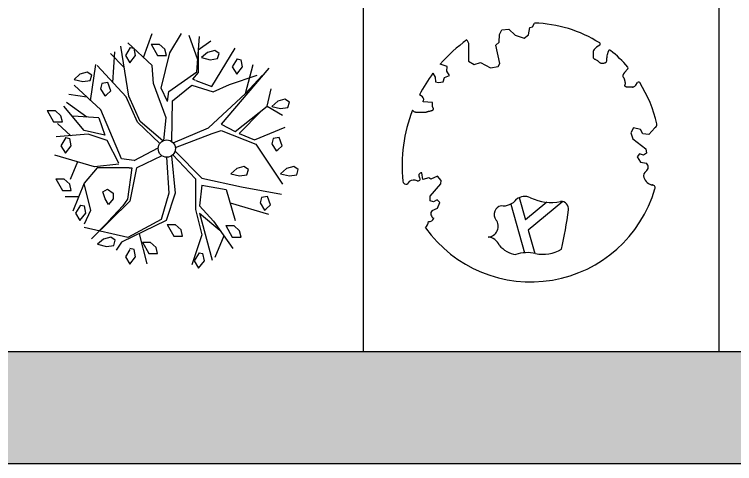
# Model space of a CAD drawing. Header units: inches. Extents: x 7658 to 73799, y 48 to 40262.
# Drawn here: x 44897 to 49045, y 48 to 2634 of the extents above; entities that cross this region are included whole.
import ezdxf

# ---------------------------------------------------------------- set-up
doc = ezdxf.new("R2010")
doc.units = ezdxf.units.IN
doc.layers.add('www.cad-blocks.net', color=7, linetype='Continuous')

# ---------------------------------------------------------------- blocks, each defined once
blk = doc.blocks.new('A$C516926BB')
for p, q in [((35.5196, 38.5194), (35.5196, 0)), ((37.5671, 38.5194), (37.5671, 0)), ((0, 0), (62.4121, 0))]:
    blk.add_line(p, q)
blk = doc.blocks.new('A$C18445FD5')
at = {"linetype": 'Continuous'}
for p, q in [((0.5558, 1.2129), (0.6043, 1.3504)), ((0.7075, 1.2408), (0.7739, 1.3504)), ((0.8673, 1.2005), (0.8181, 1.34)), ((0.8623, 1.1312), (0.8771, 1.3347)), ((0.6043, 1.1677), (0.4642, 1.2982)), ((0.5989, 1.29), (0.636, 1.2243)), ((0.5989, 1.29), (0.6445, 1.29)), ((0.6782, 1.2602), (0.6445, 1.29)), ((0.8697, 1.2564), (0.9434, 1.3086)), ((0.3788, 1.0692), (0.3892, 1.246)), ((0.4704, 0.9909), (0.4247, 1.2783)), ((0.4789, 1.2714), (0.4505, 1.2243)), ((0.4789, 1.2714), (0.5011, 1.2661)), ((0.5095, 1.2243), (0.5011, 1.2661)), ((0.6867, 1.2243), (0.6782, 1.2602)), ((0.871, 1.1274), (0.8722, 1.2557)), ((0.965, 1.2542), (0.9228, 1.2422)), ((0.9482, 1.0452), (1.0831, 1.2661)), ((0.9903, 1.2363), (0.965, 1.2542)), ((0.4399, 1.1597), (0.3638, 1.2352)), ((0.4505, 1.2243), (0.4758, 1.1825)), ((0.4758, 1.1825), (0.5095, 1.2243)), ((0.636, 1.2243), (0.6867, 1.2243)), ((0.6559, 1.0372), (0.7075, 1.2408)), ((0.9228, 1.2422), (0.8891, 1.2124)), ((0.8891, 1.2124), (0.9397, 1.2004)), ((0.9397, 1.2004), (0.9819, 1.2064)), ((0.9819, 1.2064), (0.9903, 1.2363)), ((1.0947, 1.2057), (1.0663, 1.1586)), ((1.0947, 1.2057), (1.1169, 1.2004)), ((0.2504, 0.9642), (0.2799, 1.1729)), ((0.4552, 0.9873), (0.2877, 1.1669)), ((0.6117, 1.0633), (0.6043, 1.1677)), ((1.1253, 1.1586), (1.1169, 1.2004)), ((1.1425, 1.0059), (1.1867, 1.1729)), ((0.2311, 1.1288), (0.189, 1.1168)), ((0.2564, 1.1108), (0.2311, 1.1288)), ((0.7001, 1.0164), (0.8623, 1.1312)), ((0.839, 1.0879), (0.871, 1.1274)), ((1.2766, 1.1521), (1.0024, 0.8285)), ((1.0663, 1.1586), (1.0916, 1.1168)), ((1.0916, 1.1168), (1.1253, 1.1586)), ((0.189, 1.1168), (0.1552, 1.087)), ((0.1552, 1.087), (0.2058, 1.075)), ((0.2058, 1.075), (0.248, 1.081)), ((0.248, 1.081), (0.2564, 1.1108)), ((0.8544, 1.0812), (0.839, 1.0879)), ((0.8554, 1.081), (0.9482, 1.0452)), ((1.0494, 1.0571), (1.2097, 1.1108)), ((1.1425, 1.0059), (1.2383, 1.1103)), ((0.3094, 0.912), (0.1546, 1.0529)), ((0.3155, 1.0631), (0.3071, 1.0332)), ((0.3492, 1.069), (0.3155, 1.0631)), ((0.3661, 1.0213), (0.3492, 1.069)), ((0.6854, 0.865), (0.6117, 1.0633)), ((0.6928, 0.9589), (0.6559, 1.0372)), ((0.7223, 0.9642), (0.8328, 1.0529)), ((0.8328, 1.0529), (0.9566, 1.0153)), ((0.9566, 1.0153), (1.0494, 1.0571)), ((0.2283, 0.985), (0.1251, 1.0007)), ((0.3071, 1.0332), (0.3324, 0.9914)), ((0.3324, 0.9914), (0.3408, 0.9974)), ((0.3408, 0.9974), (0.3661, 1.0213)), ((0.6928, 0.9589), (0.7001, 1.0164)), ((0.9287, 0.8076), (1.1425, 1.0059)), ((1.2678, 0.9328), (1.2899, 1.032)), ((0.5211, 0.84), (0.4552, 0.9873)), ((0.5363, 0.8436), (0.4704, 0.9909)), ((0.7183, 0.729), (0.7223, 0.9642)), ((1.3278, 0.9615), (1.294, 0.9317)), ((1.3699, 0.9735), (1.3278, 0.9615)), ((1.3952, 0.9556), (1.3699, 0.9735)), ((1.3868, 0.9257), (1.3952, 0.9556)), ((0.2136, 0.7919), (0.0956, 0.9328)), ((0.2287, 0.8699), (0.1104, 0.9537)), ((1.0835, 0.7867), (1.2678, 0.9328)), ((1.2678, 0.9328), (1.3562, 0.8807)), ((1.294, 0.9317), (1.3446, 0.9197)), ((1.3446, 0.9197), (1.3868, 0.9257)), ((0, 0.9078), (0.0371, 0.8421)), ((0, 0.9078), (0.0456, 0.9078)), ((0.0793, 0.8779), (0.0456, 0.9078)), ((0.0877, 0.8421), (0.0793, 0.8779)), ((0.2981, 0.8653), (0.1472, 0.8754)), ((0.4274, 0.6301), (0.3094, 0.912)), ((1.1056, 0.7763), (1.2323, 0.9047)), ((0.0371, 0.8421), (0.0877, 0.8421)), ((0.136, 0.7626), (0.0588, 0.8337)), ((0.2981, 0.8653), (0.3315, 0.7658)), ((0.6491, 0.718), (0.5211, 0.84)), ((0.667, 0.7331), (0.5363, 0.8436)), ((0.6726, 0.7355), (0.6854, 0.865)), ((0.3315, 0.7658), (0.2136, 0.7919)), ((0.7262, 0.7219), (0.9287, 0.8076)), ((0.9508, 0.7763), (1.0024, 0.7919)), ((1.0024, 0.8285), (1.0835, 0.7867)), ((1.0024, 0.7919), (1.2014, 0.7136)), ((1.1941, 0.7397), (1.371, 0.8128)), ((0.2357, 0.771), (0.0514, 0.7554)), ((0.1078, 0.7518), (0.0793, 0.7047)), ((0.1078, 0.7518), (0.1299, 0.7465)), ((0.3463, 0.7345), (0.2357, 0.771)), ((0.7384, 0.6957), (0.9508, 0.7763)), ((1.1056, 0.7763), (1.1941, 0.7397)), ((1.3362, 0.7525), (1.3024, 0.7465)), ((1.3531, 0.7047), (1.3362, 0.7525)), ((0.1383, 0.7047), (0.1299, 0.7465)), ((0.4126, 0.604), (0.3463, 0.7345)), ((1.2014, 0.7136), (1.3562, 0.484)), ((1.3024, 0.7465), (1.294, 0.7167)), ((1.294, 0.7167), (1.3193, 0.6749)), ((0.0793, 0.7047), (0.1046, 0.6629)), ((0.1046, 0.6629), (0.1383, 0.7047)), ((0.5011, 0.6197), (0.6398, 0.6929)), ((0.891, 0.5191), (0.7366, 0.674)), ((1.3193, 0.6749), (1.3278, 0.6808)), ((1.3278, 0.6808), (1.3531, 0.7047)), ((0.2726, 0.5831), (0.044, 0.651)), ((0.5011, 0.6197), (0.4274, 0.6301)), ((0.6613, 0.6477), (0.5158, 0.5779)), ((0.6883, 0.6391), (0.7001, 0.4318)), ((0.7167, 0.6474), (0.737, 0.4318)), ((0.7235, 0.6528), (0.8549, 0.5153)), ((0.1756, 0.6119), (0.1325, 0.5101)), ((0.4126, 0.5988), (0.2726, 0.5831)), ((1.1337, 0.5853), (1.0916, 0.5733)), ((1.159, 0.5674), (1.1337, 0.5853)), ((1.4205, 0.5853), (1.3784, 0.5733)), ((1.4459, 0.5674), (1.4205, 0.5853)), ((0.2873, 0.5779), (0.2136, 0.4892)), ((0.4721, 0.5779), (0.2873, 0.5779)), ((0.4878, 0.5782), (0.4623, 0.3976)), ((0.4721, 0.5782), (0.4878, 0.5782)), ((0.5153, 0.5782), (0.476, 0.3851)), ((0.5153, 0.5779), (0.5158, 0.5779)), ((1.0916, 0.5733), (1.0578, 0.5435)), ((1.0578, 0.5435), (1.1084, 0.5315)), ((1.1506, 0.5375), (1.159, 0.5674)), ((1.3784, 0.5733), (1.3446, 0.5435)), ((1.3446, 0.5435), (1.3952, 0.5315)), ((1.4374, 0.5375), (1.4459, 0.5674)), ((0.0506, 0.5136), (0.0877, 0.4479)), ((0.0506, 0.5136), (0.0962, 0.5136)), ((0.1299, 0.4838), (0.0962, 0.5136)), ((0.8549, 0.5153), (0.8549, 0.3378)), ((0.891, 0.5191), (1.1203, 0.4683)), ((1.1084, 0.5315), (1.1506, 0.5375)), ((1.3952, 0.5315), (1.4374, 0.5375)), ((0.1383, 0.4479), (0.1299, 0.4838)), ((0.2136, 0.4892), (0.1472, 0.3274)), ((0.2116, 0.4868), (0.2504, 0.3326)), ((0.8918, 0.4788), (0.8771, 0.3587)), ((0.8918, 0.4788), (1.0319, 0.4527)), ((1.1203, 0.4683), (1.3489, 0.4266)), ((0.0877, 0.4479), (0.1383, 0.4479)), ((0.3205, 0.4403), (0.3468, 0.4542)), ((0.3337, 0.3984), (0.3205, 0.4403)), ((0.3468, 0.4542), (0.3797, 0.431)), ((0.3797, 0.431), (0.3797, 0.3984)), ((0.7001, 0.4318), (0.6559, 0.2804)), ((0.737, 0.4318), (0.6854, 0.2752)), ((1.0319, 0.4527), (1.0835, 0.2752)), ((0.1815, 0.4109), (0.103, 0.4109)), ((0.476, 0.3851), (0.2562, 0.1683)), ((0.3534, 0.3658), (0.3337, 0.3984)), ((0.3797, 0.3984), (0.3534, 0.3658)), ((0.4623, 0.3976), (0.4367, 0.3587)), ((1.054, 0.3765), (1.2752, 0.3117)), ((1.235, 0.4061), (1.2265, 0.3763)), ((1.2265, 0.3763), (1.2518, 0.3344)), ((1.2687, 0.4121), (1.235, 0.4061)), ((1.2856, 0.3643), (1.2687, 0.4121)), ((0.1921, 0.3636), (0.1636, 0.3165)), ((0.1921, 0.3636), (0.2143, 0.3583)), ((0.2504, 0.3326), (0.2136, 0.2543)), ((0.2227, 0.3165), (0.2143, 0.3583)), ((0.4367, 0.3587), (0.3504, 0.2683)), ((0.8549, 0.3378), (0.8918, 0.1917)), ((0.8771, 0.3587), (0.9582, 0.27)), ((1.2518, 0.3344), (1.2603, 0.3404)), ((1.2603, 0.3404), (1.2856, 0.3643)), ((0.1636, 0.3165), (0.189, 0.2747)), ((0.189, 0.2747), (0.2227, 0.3165)), ((0.8771, 0.317), (0.9508, 0.0456)), ((0.8771, 0.317), (0.9947, 0.2182)), ((0.3529, 0.2694), (0.3002, 0.2148)), ((0.6854, 0.2752), (0.4274, 0.1499)), ((0.6559, 0.2804), (0.4642, 0.176)), ((0.6917, 0.2508), (0.7288, 0.1851)), ((0.6917, 0.2508), (0.7373, 0.2508)), ((0.771, 0.221), (0.7373, 0.2508)), ((0.9582, 0.27), (1.0687, 0.1134)), ((0.4642, 0.176), (0.2136, 0.2335)), ((0.7794, 0.1851), (0.771, 0.221)), ((1.0291, 0.2449), (1.0663, 0.1792)), ((1.0291, 0.2449), (1.0747, 0.2449)), ((1.1084, 0.215), (1.0747, 0.2449)), ((1.1169, 0.1792), (1.1084, 0.215)), ((0.3239, 0.1672), (0.2902, 0.1374)), ((0.3661, 0.1792), (0.3239, 0.1672)), ((0.3914, 0.1613), (0.3661, 0.1792)), ((0.5306, 0.1969), (0.5748, 0.0247)), ((0.7288, 0.1851), (0.7794, 0.1851)), ((0.8918, 0.1917), (0.8328, 0.0195)), ((1.0171, 0.1865), (0.9655, 0.0612)), ((1.0663, 0.1792), (1.1169, 0.1792)), ((0.2902, 0.1374), (0.3408, 0.1254)), ((0.3408, 0.1254), (0.383, 0.1314)), ((0.383, 0.1314), (0.3914, 0.1613)), ((0.4274, 0.1499), (0.3979, 0.103)), ((0.5483, 0.1493), (0.5854, 0.0836)), ((0.5483, 0.1493), (0.5939, 0.1493)), ((0.6276, 0.1194), (0.5939, 0.1493)), ((0.4758, 0.1075), (0.4505, 0.0657)), ((0.5011, 0.1075), (0.4758, 0.1135)), ((0.5095, 0.0657), (0.5011, 0.1075)), ((0.5854, 0.0836), (0.636, 0.0836)), ((0.636, 0.0836), (0.6276, 0.1194)), ((0.8754, 0.0888), (0.8469, 0.0418)), ((0.8754, 0.0888), (0.8975, 0.0836)), ((0.906, 0.0418), (0.8975, 0.0836)), ((0.4505, 0.0657), (0.4758, 0.0239)), ((0.4758, 0.0239), (0.5095, 0.0657)), ((0.8469, 0.0418), (0.8722, 0)), ((0.8722, 0), (0.906, 0.0418))]:
    blk.add_line(p, q, dxfattribs=at)
blk.add_circle((0.6892, 0.6887), 0.0497, dxfattribs=at)
blk = doc.blocks.new('A$C6FEE6066')
at = {"linetype": 'Continuous'}
for p, q in [((0.5726, 1.4491), (0.6139, 1.4534)), ((0.6139, 1.4534), (0.6509, 1.4192)), ((0.7264, 1.4206), (0.735, 1.4634)), ((0.735, 1.4634), (0.7506, 1.4662)), ((0.7506, 1.4662), (0.7607, 1.4885)), ((0.5583, 1.3793), (0.5597, 1.422)), ((0.5597, 1.422), (0.5726, 1.4491)), ((0.6509, 1.4192), (0.7022, 1.4021)), ((0.7022, 1.4021), (0.7264, 1.4206)), ((0.3724, 1.3917), (0.3817, 1.3736)), ((0.3817, 1.3736), (0.3817, 1.2699)), ((0.5384, 1.3607), (0.5583, 1.3793)), ((0.5612, 1.2556), (0.5384, 1.3607)), ((1.1021, 1.3307), (1.1004, 1.3255)), ((1.1056, 1.3365), (1.1021, 1.3307)), ((1.1112, 1.3429), (1.1056, 1.3365)), ((1.1196, 1.3499), (1.1112, 1.3429)), ((1.1372, 1.3618), (1.1196, 1.3499)), ((1.0995, 1.2972), (1.0993, 1.2941)), ((1.0993, 1.2941), (1.0994, 1.2912)), ((1.0994, 1.2912), (1.0999, 1.2886)), ((1.0998, 1.3006), (1.0995, 1.2972)), ((1.1001, 1.3042), (1.0998, 1.3006)), ((1.1004, 1.3255), (1.0999, 1.3206)), ((1.0999, 1.3206), (1.1, 1.3162)), ((1.0999, 1.2886), (1.101, 1.2864)), ((1.1, 1.3162), (1.1003, 1.312)), ((1.1003, 1.308), (1.1001, 1.3042)), ((1.1003, 1.312), (1.1003, 1.308)), ((1.101, 1.2864), (1.1027, 1.2844)), ((1.1787, 1.2818), (1.1791, 1.2869)), ((1.1791, 1.2869), (1.1797, 1.2929)), ((1.1797, 1.2929), (1.1807, 1.2998)), ((1.1807, 1.2998), (1.1822, 1.3076)), ((1.1822, 1.3076), (1.187, 1.3267)), ((0.2588, 1.2388), (0.2188, 1.2521)), ((0.3817, 1.2699), (0.413, 1.2499)), ((0.413, 1.2499), (0.4501, 1.2613)), ((0.4501, 1.2613), (0.5085, 1.23)), ((0.5526, 1.2385), (0.5612, 1.2556)), ((1.1027, 1.2844), (1.1049, 1.2828)), ((1.1049, 1.2828), (1.1075, 1.2813)), ((1.1075, 1.2813), (1.1104, 1.2799)), ((1.1104, 1.2799), (1.1135, 1.2785)), ((1.1135, 1.2785), (1.1167, 1.2771)), ((1.1167, 1.2771), (1.1198, 1.2757)), ((1.1198, 1.2757), (1.1228, 1.274)), ((1.1228, 1.274), (1.1255, 1.2722)), ((1.1255, 1.2722), (1.1279, 1.2701)), ((1.1279, 1.2701), (1.1302, 1.268)), ((1.1302, 1.268), (1.1324, 1.2659)), ((1.1324, 1.2659), (1.1346, 1.2639)), ((1.1346, 1.2639), (1.1368, 1.262)), ((1.1368, 1.262), (1.139, 1.2604)), ((1.139, 1.2604), (1.1414, 1.2591)), ((1.1414, 1.2591), (1.1441, 1.2581)), ((1.1441, 1.2581), (1.1468, 1.2575)), ((1.1468, 1.2575), (1.1497, 1.2572)), ((1.1497, 1.2572), (1.1526, 1.2572)), ((1.1526, 1.2572), (1.1556, 1.2574)), ((1.1556, 1.2574), (1.1585, 1.2578)), ((1.1585, 1.2578), (1.1613, 1.2583)), ((1.1613, 1.2583), (1.164, 1.2589)), ((1.164, 1.2589), (1.1666, 1.2595)), ((1.1666, 1.2595), (1.1689, 1.2603)), ((1.1689, 1.2603), (1.171, 1.2612)), ((1.171, 1.2612), (1.1729, 1.2623)), ((1.1729, 1.2623), (1.1745, 1.2637)), ((1.1745, 1.2637), (1.1758, 1.2655)), ((1.1758, 1.2655), (1.1769, 1.2677)), ((1.1769, 1.2677), (1.1777, 1.2703)), ((1.1777, 1.2703), (1.1782, 1.2735)), ((1.1782, 1.2735), (1.1785, 1.2773)), ((1.1785, 1.2773), (1.1787, 1.2818)), ((0.2561, 1.2119), (0.2588, 1.2388)), ((0.2722, 1.1877), (0.2561, 1.2119)), ((0.5085, 1.23), (0.5526, 1.2385)), ((1.2804, 1.2045), (1.2748, 1.1973)), ((1.2998, 1.2253), (1.2804, 1.2045)), ((0.1765, 1.1997), (0.1889, 1.177)), ((0.1889, 1.177), (0.1916, 1.1501)), ((0.2346, 1.1501), (0.2426, 1.1743)), ((0.2426, 1.1743), (0.2722, 1.1877)), ((1.2699, 1.1871), (1.2698, 1.1835)), ((1.2698, 1.1835), (1.2706, 1.1806)), ((1.2714, 1.1916), (1.2699, 1.1871)), ((1.2706, 1.1806), (1.2721, 1.1781)), ((1.2748, 1.1973), (1.2714, 1.1916)), ((1.2721, 1.1781), (1.2737, 1.1758)), ((1.2737, 1.1758), (1.2752, 1.1735)), ((1.2752, 1.1735), (1.2764, 1.171)), ((1.2764, 1.171), (1.2775, 1.1686)), ((1.2775, 1.1686), (1.2784, 1.1661)), ((1.2784, 1.1661), (1.2792, 1.1636)), ((1.2792, 1.1636), (1.2799, 1.1611)), ((0.1916, 1.1501), (0.2077, 1.1474)), ((0.2077, 1.1474), (0.2346, 1.1501)), ((1.2799, 1.1611), (1.2805, 1.1586)), ((1.2805, 1.1586), (1.2811, 1.1561)), ((1.2807, 1.1299), (1.2806, 1.1287)), ((1.2806, 1.1287), (1.2809, 1.1276)), ((1.281, 1.1311), (1.2807, 1.1299)), ((1.2809, 1.1276), (1.2815, 1.1265)), ((1.2814, 1.1325), (1.281, 1.1311)), ((1.2811, 1.1561), (1.2817, 1.1537)), ((1.2819, 1.1339), (1.2814, 1.1325)), ((1.2815, 1.1265), (1.2825, 1.1255)), ((1.2817, 1.1537), (1.2822, 1.1513)), ((1.2825, 1.1354), (1.2819, 1.1339)), ((1.2822, 1.1513), (1.2827, 1.149)), ((1.283, 1.137), (1.2825, 1.1354)), ((1.2825, 1.1255), (1.2838, 1.1245)), ((1.2827, 1.149), (1.2831, 1.1468)), ((1.2833, 1.1387), (1.283, 1.137)), ((1.2831, 1.1468), (1.2833, 1.1446)), ((1.2833, 1.1446), (1.2835, 1.1425)), ((1.2835, 1.1406), (1.2833, 1.1387)), ((1.2835, 1.1425), (1.2835, 1.1406)), ((1.2838, 1.1245), (1.2853, 1.1236)), ((1.2853, 1.1236), (1.2871, 1.1229)), ((1.2871, 1.1229), (1.2892, 1.1223)), ((1.2892, 1.1223), (1.2914, 1.1218)), ((1.2914, 1.1218), (1.2938, 1.1214)), ((1.2938, 1.1214), (1.2964, 1.1212)), ((1.2964, 1.1212), (1.299, 1.1211)), ((1.299, 1.1211), (1.3017, 1.1211)), ((1.3017, 1.1211), (1.3044, 1.1212)), ((1.3044, 1.1212), (1.307, 1.1213)), ((1.307, 1.1213), (1.3095, 1.1214)), ((1.3095, 1.1214), (1.3119, 1.1215)), ((1.3119, 1.1215), (1.3141, 1.1215)), ((1.3141, 1.1215), (1.316, 1.1215)), ((1.316, 1.1215), (1.3178, 1.1213)), ((1.3178, 1.1213), (1.3195, 1.1211)), ((1.3195, 1.1211), (1.321, 1.1209)), ((1.321, 1.1209), (1.3225, 1.1207)), ((1.3225, 1.1207), (1.3241, 1.1206)), ((1.3241, 1.1206), (1.3257, 1.1205)), ((1.3257, 1.1205), (1.3274, 1.1205)), ((1.3274, 1.1205), (1.3293, 1.1207)), ((1.3293, 1.1207), (1.3313, 1.1211)), ((1.3313, 1.1211), (1.3336, 1.1219)), ((1.3336, 1.1219), (1.336, 1.1232)), ((1.336, 1.1232), (1.3386, 1.1251)), ((1.3386, 1.1251), (1.3415, 1.1278)), ((1.3415, 1.1278), (1.3445, 1.1314)), ((1.3445, 1.1314), (1.3551, 1.146)), ((0.1087, 1.0688), (0.0987, 1.0755)), ((0.1158, 1.0631), (0.1087, 1.0688)), ((0.1203, 1.0583), (0.1158, 1.0631)), ((0.1202, 1.0371), (0.1208, 1.0398)), ((0.1229, 1.0542), (0.1203, 1.0583)), ((0.1208, 1.0398), (0.1217, 1.0424)), ((0.1217, 1.0424), (0.1228, 1.045)), ((0.1228, 1.045), (0.1236, 1.0477)), ((0.1238, 1.0508), (0.1229, 1.0542)), ((0.1236, 1.0477), (0.1238, 1.0508)), ((0.1197, 1.0345), (0.1202, 1.0371)), ((0.1739, 1.0319), (0.1197, 1.0345)), ((0.1736, 1.0267), (0.1737, 1.0293)), ((0.1736, 1.0241), (0.1736, 1.0267)), ((0.1736, 1.0215), (0.1736, 1.0241)), ((0.1736, 1.019), (0.1736, 1.0215)), ((0.1736, 1.0166), (0.1736, 1.019)), ((0.1737, 1.0142), (0.1736, 1.0166)), ((0.1737, 1.0293), (0.1739, 1.0319)), ((0.1738, 1.012), (0.1737, 1.0142)), ((0.174, 1.0098), (0.1738, 1.012)), ((0.1743, 1.0077), (0.174, 1.0098)), ((0.1748, 1.0058), (0.1743, 1.0077)), ((0.1754, 1.0041), (0.1748, 1.0058)), ((0.1761, 1.0025), (0.1754, 1.0041)), ((0.177, 1.001), (0.1761, 1.0025)), ((0.1778, 0.9997), (0.177, 1.001)), ((0.1787, 0.9984), (0.1778, 0.9997)), ((0.1794, 0.9972), (0.1787, 0.9984)), ((0.18, 0.9961), (0.1794, 0.9972)), ((0.1803, 0.9949), (0.18, 0.9961)), ((0.0587, 0.9866), (0.0629, 0.9829)), ((0.0629, 0.9829), (0.0667, 0.9802)), ((0.0667, 0.9802), (0.0701, 0.9782)), ((0.0701, 0.9782), (0.0731, 0.9769)), ((0.0731, 0.9769), (0.0758, 0.9762)), ((0.0758, 0.9762), (0.0781, 0.976)), ((0.0781, 0.976), (0.0802, 0.976)), ((0.0802, 0.976), (0.1366, 0.9763)), ((0.1366, 0.9763), (0.1383, 0.9767)), ((0.1383, 0.9767), (0.1399, 0.9771)), ((0.1399, 0.9771), (0.1413, 0.9776)), ((0.1413, 0.9776), (0.1428, 0.9781)), ((0.1428, 0.9781), (0.1442, 0.9787)), ((0.1442, 0.9787), (0.1458, 0.9793)), ((0.1458, 0.9793), (0.1475, 0.9798)), ((0.1475, 0.9798), (0.1494, 0.9803)), ((0.1494, 0.9803), (0.1515, 0.9808)), ((0.1515, 0.9808), (0.1539, 0.9813)), ((0.1539, 0.9813), (0.1563, 0.9817)), ((0.1563, 0.9817), (0.1589, 0.9822)), ((0.1589, 0.9822), (0.1615, 0.9828)), ((0.1615, 0.9828), (0.1641, 0.9834)), ((0.1641, 0.9834), (0.1667, 0.984)), ((0.1667, 0.984), (0.1691, 0.9848)), ((0.1691, 0.9848), (0.1714, 0.9857)), ((0.1714, 0.9857), (0.1734, 0.9867)), ((0.1734, 0.9867), (0.1753, 0.9878)), ((0.1753, 0.9878), (0.1769, 0.989)), ((0.1769, 0.989), (0.1782, 0.9901)), ((0.1782, 0.9901), (0.1792, 0.9914)), ((0.1792, 0.9914), (0.1799, 0.9926)), ((0.1799, 0.9926), (0.1803, 0.9938)), ((0.1803, 0.9938), (0.1803, 0.9949)), ((1.3327, 0.8862), (1.3158, 0.8567)), ((1.3726, 0.8756), (1.3327, 0.8862)), ((1.3853, 0.8504), (1.3726, 0.8756)), ((1.4554, 0.8864), (1.421, 0.8462)), ((1.3158, 0.8567), (1.3285, 0.823)), ((1.421, 0.8462), (1.3853, 0.8504)), ((1.3285, 0.823), (1.4021, 0.7641)), ((1.4021, 0.7641), (1.4063, 0.7388)), ((1.3663, 0.7367), (1.3537, 0.7177)), ((1.3537, 0.7177), (1.3726, 0.6883)), ((1.3895, 0.7283), (1.3663, 0.7367)), ((1.4063, 0.7388), (1.3895, 0.7283)), ((1.3726, 0.6883), (1.4063, 0.6819)), ((0.1186, 0.5875), (0.1117, 0.6259)), ((0.153, 0.5981), (0.1186, 0.5875)), ((0.165, 0.5899), (0.153, 0.5981)), ((0.2024, 0.6075), (0.165, 0.5899)), ((0.2243, 0.5816), (0.2024, 0.6075)), ((0.2222, 0.5628), (0.2243, 0.5816)), ((0.0395, 0.5762), (0.039, 0.5745)), ((0.1604, 0.4915), (0.2222, 0.5628)), ((1.4421, 0.5556), (1.4367, 0.5581)), ((0.1608, 0.4659), (0.1604, 0.4915)), ((0.1793, 0.4586), (0.1608, 0.4659)), ((0.2005, 0.471), (0.1793, 0.4586)), ((0.2164, 0.4547), (0.2005, 0.471)), ((0.1711, 0.41), (0.2031, 0.4223)), ((0.2031, 0.4223), (0.2164, 0.4547))]:
    blk.add_line(p, q, dxfattribs=at)
for p, q in [((0.6726, 0.4836), (0.7088, 0.355)), ((0.8326, 0.457), (0.7088, 0.355)), ((0.9252, 0.4609), (0.7254, 0.2962)), ((0.6249, 0.4468), (0.7039, 0.1661)), ((0.7254, 0.2962), (0.7629, 0.1628))]:
    blk.add_line(p, q)
for centre, radius, start, end in [((0.74, 0.7436), 0.7452, 57.8173, 88.409), ((0.8939, 0.6638), 0.8954, 125.6217, 138.9315), ((1.133, 1.368), 0.00745, 304.035, 57.8173), ((1.1942, 1.3249), 0.00745, 52.0037, 166.03), ((0.74, 0.7436), 0.7452, 41.2936, 52.0037), ((1.2943, 1.2304), 0.00745, 317.0334, 41.2936), ((0.8939, 0.6638), 0.8954, 143.2419, 152.6325), ((1.3612, 1.1417), 0.00745, 32.6594, 144.2429), ((0.74, 0.7436), 0.7452, 12.739, 32.6594), ((0.8939, 0.6638), 0.8954, 158.87, 185.512), ((1.4487, 0.9038), 0.0186, 291.0497, 12.739), ((1.3882, 0.6596), 0.0288, 303.8444, 50.9538), ((0.1096, 0.611), 0.015, 81.8968, 226.9493), ((1.4219, 0.6093), 0.0317, 123.8444, 197.2984), ((0.0662, 0.5402), 0.0448, 63.9533, 126.5176), ((0.0911, 0.5913), 0.012, 243.9533, 46.9493), ((1.4529, 0.6189), 0.0642, 197.2984, 260.2938), ((0.0211, 0.5796), 0.0186, 185.512, 343.8826), ((1.4374, 0.5394), 0.0186, 343.6844, 92.1624), ((0.74, 0.7436), 0.7452, 215.5632, 343.6844), ((0.5819, 0.5306), 0.0942, 261.9262, 323.5342), ((0.7047, 0.4134), 0.0772, 64.1665, 127.5545), ((0.8553, 0.7244), 0.2683, 244.1665, 282.2451), ((0.9145, 0.4186), 0.0436, 351.8784, 93.0984), ((0.5801, 0.3876), 0.051, 103.0226, 217.5119), ((0.1931, 0.3912), 0.0288, 139.4794, 246.5888), ((-1.9132, 0.8221), 2.9, 347.3427, 351.8784), ((0.087, 0.3541), 0.0642, 316.8575, 353.1348), ((0.1547, 0.3749), 0.0287, 262.1367, 339.4606), ((0.4905, 0.3188), 0.062, 273.6927, 37.5119), ((0.4867, 0.1797), 0.0776, 22.5749, 84.2088), ((0.681, 0.3153), 0.162, 220.7783, 260.2319), ((0.7216, -0.0469), 0.2137, 77.6532, 108.5959), ((0.8108, 0.3604), 0.2032, 257.6532, 301.2859)]:
    blk.add_arc(centre, radius, start, end, dxfattribs=at)
blk = doc.blocks.new('format')
at = {"layer": 'www.cad-blocks.net', "true_color": 0x546d8e}
h = blk.add_hatch(color=155, dxfattribs=at)
h.set_gradient(color1=(68, 68, 68), color2=(84, 109, 142), tint=1)
h.paths.add_polyline_path([(11386.7, 694.4), (11386.7, 48.2), (73798.8, 48.2), (73798.8, 694.4)])
at = {"layer": 'www.cad-blocks.net', "color": 155, "true_color": 0x546d8e}
for p, q in [((11386.7, 694.4), (73798.8, 694.4)), ((11386.7, 694.4), (73798.8, 694.4)), ((11386.7, 48.2), (73798.8, 48.2))]:
    blk.add_line(p, q, dxfattribs=at)

msp = doc.modelspace()

# ---------------------------------------------------------------- block references
msp.add_blockref('format', (0, 0))
at = {"xscale": 1000, "yscale": 1000, "zscale": 1000}
for name, p in [('A$C6FEE6066', (47131.2, 1095.8)), ('A$C18445FD5', (45085.4, 1173.2))]:
    msp.add_blockref(name, p, dxfattribs=at)
at = {"layer": 'www.cad-blocks.net', "color": 155, "true_color": 0x546d8e, "xscale": 1000, "yscale": 1000, "zscale": 1000}
msp.add_blockref('A$C516926BB', (11386.7, 694.4), dxfattribs=at)

doc.saveas('drawing.dxf')
